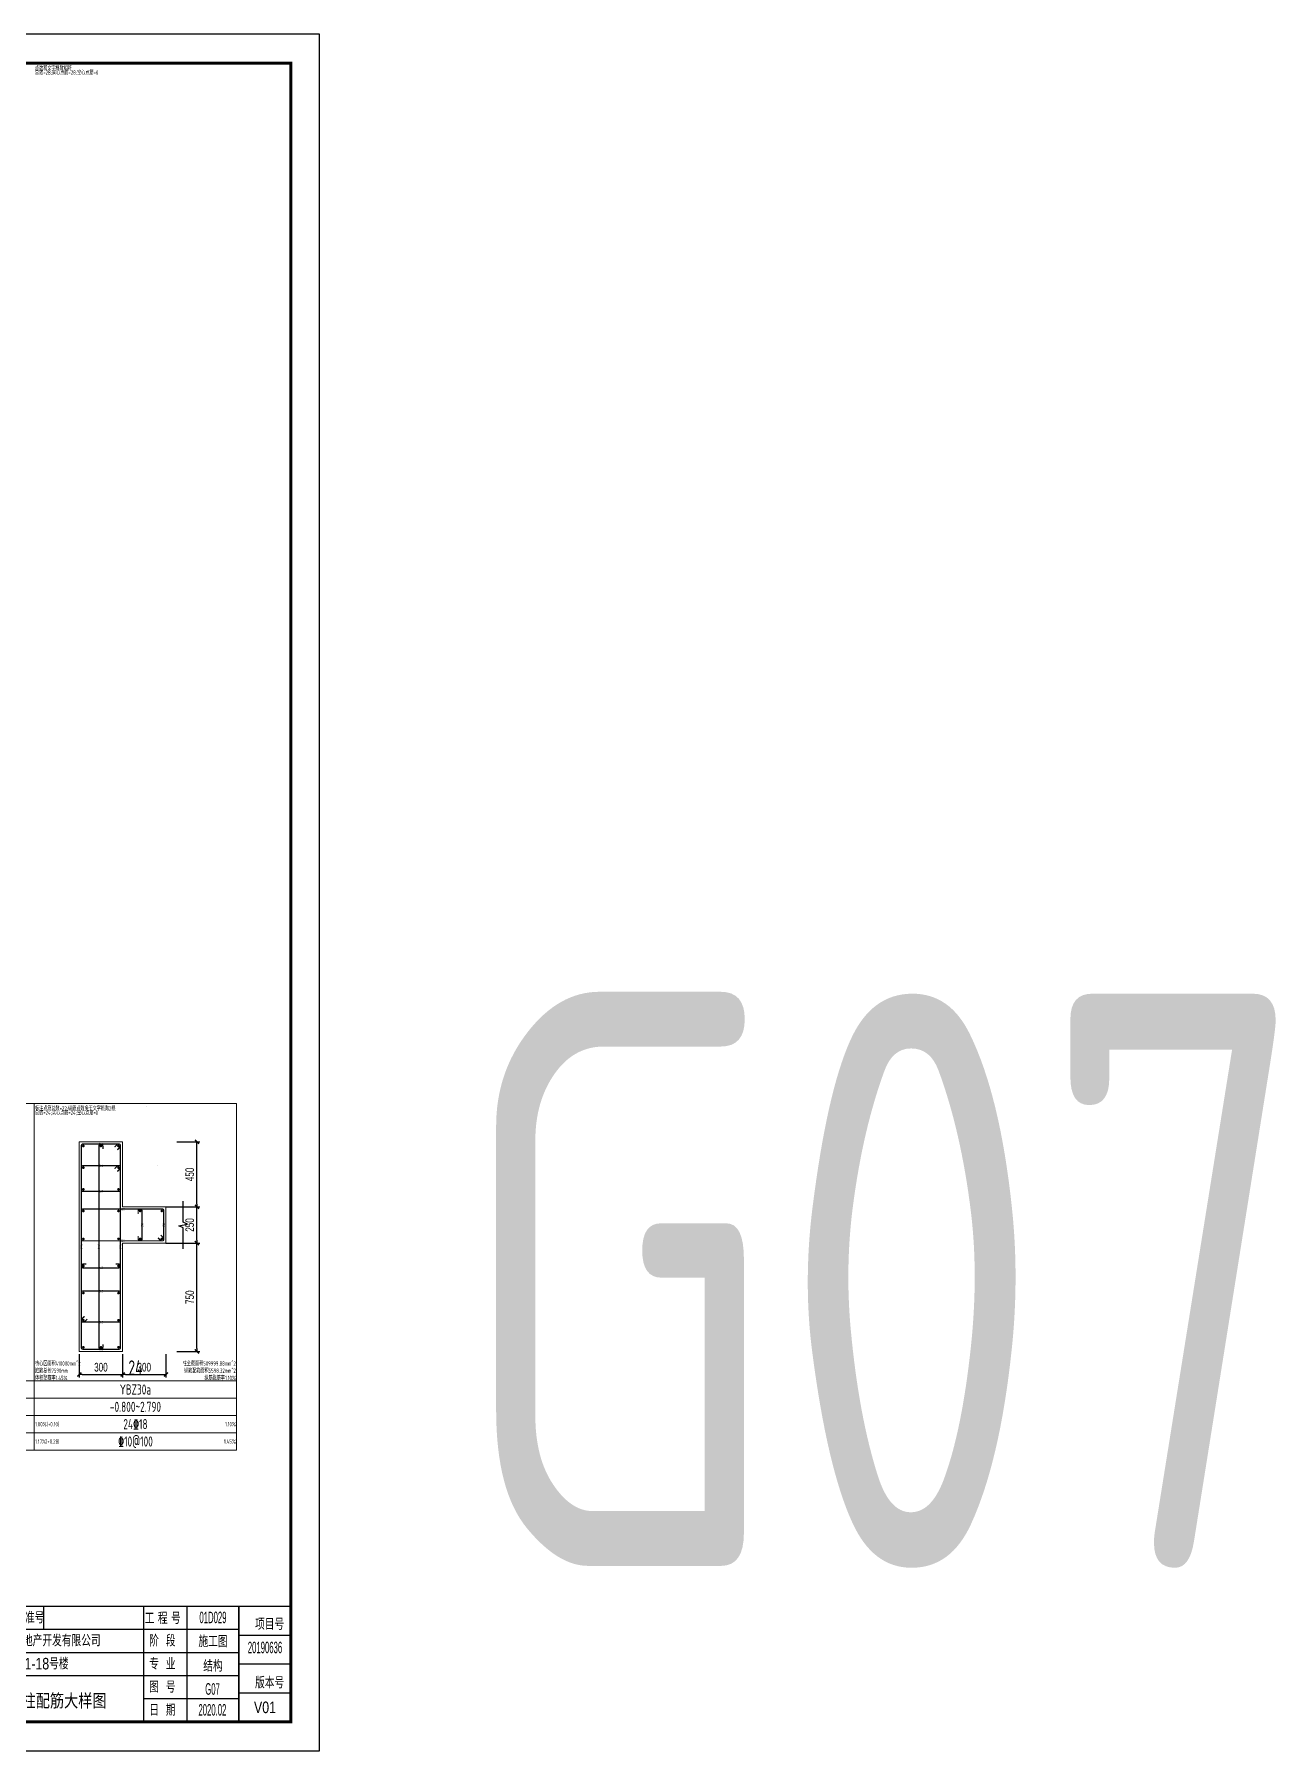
# Model space of a CAD drawing. Extents: x 5874492 to 7194610, y -939842 to -279257.
# Drawn here: x 6464017 to 6506981, y -611726 to -552326 of the extents above; entities that cross this region are included whole.
import ezdxf
from ezdxf.enums import TextEntityAlignment as Align

# ---------------------------------------------------------------- set-up
doc = ezdxf.new("R2010")
doc.units = 0
doc.header["$LTSCALE"] = 1000
for name, color, linetype, lineweight in [('S-基础-DIM', 3, 'Continuous', 20), ('S-墙柱-REIN', 1, 'Continuous', 20), ('S-墙柱-大样细线', 7, 'Continuous', 20), ('S-墙柱-编号', 4, 'Continuous', 20), ('S-大样-REIN', 1, 'Continuous', 20), ('S-通用-TAB', 7, 'Continuous', 20)]:
    doc.layers.add(name, color=color, linetype=linetype, lineweight=lineweight)
for name, color, linetype in [('S-墙柱-大样细线-pdx', 7, 'Continuous'), ('Y-云图图框', 7, 'Continuous'), ('z-计算配筋', 7, 'Continuous'), ('z-详图标注', 3, 'Continuous')]:
    doc.layers.add(name, color=color, linetype=linetype)
doc.layers.add('箍筋长度', color=3, linetype='Continuous', plot=False)
doc.layers.add('配箍校核', color=34, linetype='Continuous', plot=False)
doc.styles.add('_YT_Name', font='', dxfattribs={"width": 0.8})
doc.styles.add('_YT_Sign_Text', font='ros.shx', dxfattribs={"width": 0.8, "bigfont": 'hztxt.shx'})
doc.styles.add('BW_Dim', font='Bweng.shx', dxfattribs={"width": 0.7, "bigfont": 'hztxt.shx'})
doc.styles.add('BW_Rein', font='tssdeng.shx', dxfattribs={"width": 0.7, "bigfont": 'hztxt.shx'})
doc.styles.get("Standard").update_dxf_attribs({"font": 'gbenor.shx', "bigfont": 'gbcbig.shx'})
doc.styles.add('TSSD_Dimension', font='tssdeng.shx', dxfattribs={"width": 0.7, "bigfont": 'tssdchn.shx'})
doc.styles.add('TSSD_Rein', font='tssdeng.shx', dxfattribs={"width": 0.7, "bigfont": 'hztxt.shx'})
doc.styles.get('_YT_Name').set_extended_font_data('SimHei')
doc.dimstyles.new('Cyz_20_100', dxfattribs={"dimtxt": 300, "dimasz": 100, "dimexe": 100, "dimexo": 100, "dimgap": 100, "dimtad": 1, "dimdec": 0, "dimlfac": 0.2, "dimzin": 0, "dimdsep": 46, "dimtxsty": 'BW_Dim', "dimblk": '_bwk', "dimcen": 0, "dimclrt": 7, "dimadec": 0, "dimazin": 0, "dimtfac": 1, "dimtdec": 0, "dimtix": 1, "dimtmove": 2, "dimatfit": 0, "dimfxl": 0, "dimtolj": 1, "dimtzin": 0, "dimarcsym": 0})

# ---------------------------------------------------------------- blocks, each defined once
blk = doc.blocks.new('ECMCTK_A1_横_单行图名--0')
for p, q in [((674.98, 50), (674.98, 26)), ((675, 50), (675, 10)), ((689.98, 50), (689.98, 10)), ((727.8, 50), (727.8, 42)), ((745.48, 50), (745.48, 42)), ((780, 50), (780, 10)), ((795, 50), (795, 10)), ((813, 50.01), (831, 50)), ((813, 50.01), (813, 10)), ((675, 42), (813, 42)), ((813, 40.01), (831, 40.01)), ((573, 34), (813, 34)), ((588, 34), (588, 10)), ((604, 10), (604, 34)), ((624, 34), (624, 10)), ((639, 34), (639, 10)), ((655, 10), (655, 34)), ((813, 30.01), (831, 30)), ((573, 26), (813, 26)), ((573, 18), (689.96, 18)), ((780, 18), (813, 18)), ((813, 20), (831, 20))]:
    blk.add_line(p, q)
at = {"color": 4}
blk.add_lwpolyline([(0, 0), (841, 0), (841, 594), (0, 594)], close=True, dxfattribs=at)
for points, const_width in [([(25, 10), (831, 10), (831, 584), (25, 584)], 1), ([(573, 10), (831, 10), (831, 50), (573, 50)], 0.45)]:
    blk.add_lwpolyline(points, close=True, dxfattribs=dict(const_width=const_width))
at = {"const_width": 0.45}
for points in [[(573, 10), (573, 50.01), (813, 50.01)], [(813, 50.01), (813, 10)]]:
    blk.add_lwpolyline(points, dxfattribs=at)
at = {"style": '_YT_Sign_Text', "width": 0.8}
for s, p in [('证书编号', (676.15, 44.14)), ('审查批准号', (728.91, 44.06)), ('工 程 号', (780.47, 43.85)), ('项目号', (818.65, 41.8)), ('建设单位', (676.15, 36.14)), ('阶  段', (782.01, 36.05)), ('审  定', (574.41, 28.05)), ('校  对', (625.66, 28.05)), ('项目名称', (676.15, 28.14)), ('专  业', (782.01, 28.05)), ('审  核', (574.41, 20.05)), ('设  计', (625.66, 20.05)), ('比例', (678.54, 20.16)), ('图  号', (782.01, 20.05)), ('版本号', (818.65, 21.55)), ('项目负责', (574.27, 12.05)), ('专业负责', (625.21, 12.05)), ('日  期', (782.01, 12.05))]:
    blk.add_text(s, height=4, dxfattribs=at).set_placement(p)
at = {"color": 80, "flags": 3}
for tag, height, p in [('YTHQINS', 3, (34.31, 585.5)), ('ECMCKEY', 3, (292.07, 288.23)), ('YTTQINS', 5.62, (848.03, 12.81)), ('YTFRAME', 3, (652.76, 5.84)), ('YTBARCODE_T1', 3, (749.78, 5.95))]:
    blk.add_attdef(tag, text='', height=height, dxfattribs=at).set_placement(p, align=Align.MIDDLE_CENTER)
for tag, height, style, width, p in [('证书编号', 4, '_YT_Sign_Text', 0.8, (708.87, 43.81)), ('审查批准号', 4, '_YT_Sign_Text', 0.8, (761.06, 43.81)), ('工程号', 4, '_YT_Sign_Text', 0.5, (804.08, 44.12)), ('设计单位', 6, '_YT_Name', 0.8, (623.75, 38.6)), ('建设单位', 4, '_YT_Sign_Text', 0.8, (734.96, 36.11)), ('阶段', 4, '_YT_Sign_Text', 0.8, (804.08, 35.81)), ('项目号', 4, '_YT_Sign_Text', 0.5, (822.08, 33.72)), ('项目名称', 4, '_YT_Sign_Text', 0.8, (734.96, 28.11)), ('专业', 4, '_YT_Sign_Text', 0.8, (804.08, 27.31)), ('图纸编号', 4, '_YT_Sign_Text', 0.5, (803.93, 19.36)), ('图纸名称', 4.5, '_YT_Name', 0.8, (735.39, 15.06)), ('出图比例', 4.2, '_YT_Sign_Text', 0.8, (681.82, 11.78)), ('日期', 4, '_YT_Sign_Text', 0.5, (803.88, 12.13)), ('版本号', 4, '_YT_Sign_Text', 0.8, (822.08, 13))]:
    blk.add_attdef(tag, text='', height=height, dxfattribs=dict(style=style, width=width)).set_placement(p, align=Align.CENTER)
at = {"style": '_YT_Sign_Text', "width": 0.8, "flags": 3}
for tag, p, height in [('[审定人]', (590.95, 27.81), 4.1), ('{审定人}', (605.87, 26.45), 6.24), ('[校对人]', (642.23, 27.82), 4.1), ('{校对人}', (658.35, 26.53), 6.24), ('[审核人]', (591.01, 19.76), 4.1), ('{审核人}', (606.98, 18.44), 6.24), ('[设计人]', (642.47, 20.21), 4.1), ('{设计人}', (658.48, 18.54), 6.24), ('[项目负责人]', (590.78, 12.01), 4.1), ('{项目负责人}', (608.28, 10.72), 6.24), ('[专业负责人]', (642.74, 11.77), 4.1), ('{专业负责人}', (658.58, 10.36), 6.24)]:
    blk.add_attdef(tag, p, '', height=height, dxfattribs=at)
at = {"color": 80, "flags": 3}
for tag, p in [('YTBZSIT', (25, 10)), ('EXT_TK_LEFT', (25, 10)), ('YTQRCODE', (551.04, 11.91))]:
    blk.add_attdef(tag, p, '', height=3, dxfattribs=at)
blk = doc.blocks.new('_bwk')
blk.add_line((-1, 0), (0, 0))
at = {"const_width": 0.5}
blk.add_lwpolyline([(-0.7, -0.7), (0.7, 0.7)], dxfattribs=at)
blk = doc.blocks.new('*D2513')
at = {"layer": 'Defpoints', "color": 0, "transparency": 16777216}
for p in [(6468847, -594157), (6469647, -594157), (6468847, -597907)]:
    blk.add_point(p, dxfattribs=at)
at = {"layer": 'z-详图标注', "color": 0, "lineweight": -2, "transparency": 16777216}
for p, q in [((6468947, -594157), (6469747, -594157)), ((6469647, -597807), (6469647, -594257)), ((6468947, -597907), (6469747, -597907))]:
    blk.add_line(p, q, dxfattribs=at)
at = {"layer": 'z-详图标注', "color": 0, "lineweight": -2, "transparency": 16777216, "xscale": 100, "yscale": 100, "zscale": 100}
for p, rotation in [((6469647, -594157), 90), ((6469647, -597907), 270)]:
    blk.add_blockref('_bwk', p, dxfattribs=dict(at, rotation=rotation))
at = {"layer": 'z-详图标注', "color": 7, "transparency": 16777216, "insert": (6469397, -596032), "char_height": 300, "attachment_point": 5, "rotation": 90, "style": 'BW_Dim'}
blk.add_mtext('\\A1;750', dxfattribs=at)
blk = doc.blocks.new('*D2514')
at = {"layer": 'Defpoints', "color": 0, "transparency": 16777216}
for p in [(6468847, -592907), (6469647, -592907), (6468847, -594157)]:
    blk.add_point(p, dxfattribs=at)
at = {"layer": 'z-详图标注', "color": 0, "lineweight": -2, "transparency": 16777216}
for p, q in [((6468947, -592907), (6469747, -592907)), ((6469647, -594057), (6469647, -593007)), ((6468947, -594157), (6469747, -594157))]:
    blk.add_line(p, q, dxfattribs=at)
at = {"layer": 'z-详图标注', "color": 0, "lineweight": -2, "transparency": 16777216, "xscale": 100, "yscale": 100, "zscale": 100}
for p, rotation in [((6469647, -592907), 90), ((6469647, -594157), 270)]:
    blk.add_blockref('_bwk', p, dxfattribs=dict(at, rotation=rotation))
at = {"layer": 'z-详图标注', "color": 7, "transparency": 16777216, "insert": (6469397, -593532), "char_height": 300, "attachment_point": 5, "rotation": 90, "style": 'BW_Dim'}
blk.add_mtext('\\A1;250', dxfattribs=at)
blk = doc.blocks.new('*D2515')
at = {"layer": 'Defpoints', "color": 0, "transparency": 16777216}
for p in [(6468847, -590657), (6469647, -590657), (6468847, -592907)]:
    blk.add_point(p, dxfattribs=at)
at = {"layer": 'z-详图标注', "color": 0, "lineweight": -2, "transparency": 16777216}
for p, q in [((6468947, -590657), (6469747, -590657)), ((6469647, -592807), (6469647, -590757)), ((6468947, -592907), (6469747, -592907))]:
    blk.add_line(p, q, dxfattribs=at)
at = {"layer": 'z-详图标注', "color": 0, "lineweight": -2, "transparency": 16777216, "xscale": 100, "yscale": 100, "zscale": 100}
for p, rotation in [((6469647, -590657), 90), ((6469647, -592907), 270)]:
    blk.add_blockref('_bwk', p, dxfattribs=dict(at, rotation=rotation))
at = {"layer": 'z-详图标注', "color": 7, "transparency": 16777216, "insert": (6469397, -591782), "char_height": 300, "attachment_point": 5, "rotation": 90, "style": 'BW_Dim'}
blk.add_mtext('\\A1;450', dxfattribs=at)
blk = doc.blocks.new('*D2516')
at = {"layer": 'Defpoints', "color": 0, "transparency": 16777216}
for p in [(6465572, -597907), (6467072, -597907), (6467072, -598707)]:
    blk.add_point(p, dxfattribs=at)
at = {"layer": 'z-详图标注', "color": 0, "lineweight": -2, "transparency": 16777216}
for p, q in [((6465572, -598007), (6465572, -598807)), ((6467072, -598007), (6467072, -598807)), ((6465672, -598707), (6466972, -598707))]:
    blk.add_line(p, q, dxfattribs=at)
at = {"layer": 'z-详图标注', "color": 0, "lineweight": -2, "transparency": 16777216, "xscale": 100, "yscale": 100, "zscale": 100, "rotation": 180}
blk.add_blockref('_bwk', (6465572, -598707), dxfattribs=at)
at = {"layer": 'z-详图标注', "color": 0, "lineweight": -2, "transparency": 16777216, "xscale": 100, "yscale": 100, "zscale": 100}
blk.add_blockref('_bwk', (6467072, -598707), dxfattribs=at)
at = {"layer": 'z-详图标注', "color": 7, "transparency": 16777216, "insert": (6466322, -598457), "char_height": 300, "attachment_point": 5, "style": 'BW_Dim'}
blk.add_mtext('\\A1;300', dxfattribs=at)
blk = doc.blocks.new('*D2517')
at = {"layer": 'Defpoints', "color": 0, "transparency": 16777216}
for p in [(6467072, -597907), (6468572, -597907), (6468572, -598707)]:
    blk.add_point(p, dxfattribs=at)
at = {"layer": 'z-详图标注', "color": 0, "lineweight": -2, "transparency": 16777216}
for p, q in [((6467072, -598007), (6467072, -598807)), ((6468572, -598007), (6468572, -598807)), ((6467172, -598707), (6468472, -598707))]:
    blk.add_line(p, q, dxfattribs=at)
at = {"layer": 'z-详图标注', "color": 0, "lineweight": -2, "transparency": 16777216, "xscale": 100, "yscale": 100, "zscale": 100, "rotation": 180}
blk.add_blockref('_bwk', (6467072, -598707), dxfattribs=at)
at = {"layer": 'z-详图标注', "color": 0, "lineweight": -2, "transparency": 16777216, "xscale": 100, "yscale": 100, "zscale": 100}
blk.add_blockref('_bwk', (6468572, -598707), dxfattribs=at)
at = {"layer": 'z-详图标注', "color": 7, "transparency": 16777216, "insert": (6467822, -598457), "char_height": 300, "attachment_point": 5, "style": 'BW_Dim'}
blk.add_mtext('\\A1;300', dxfattribs=at)

msp = doc.modelspace()

# ---------------------------------------------------------------- linework, layer by layer
at = {"layer": 'S-墙柱-REIN', "const_width": 45}
for points in [[(6465691.6, -590799.4, 1), (6465736.6, -590799.4, 1)], [(6466299.1, -590799.4, 1), (6466344.1, -590799.4, 1)], [(6466906.6, -590799.4, 1), (6466951.6, -590799.4, 1)], [(6465691.6, -591549.4, 1), (6465736.6, -591549.4, 1)], [(6466906.6, -591549.4, 1), (6466951.6, -591549.4, 1)], [(6465691.6, -592299.4, 1), (6465736.6, -592299.4, 1)], [(6466906.6, -592299.4, 1), (6466951.6, -592299.4, 1)], [(6465691.6, -593049.4, 1), (6465736.6, -593049.4, 1)], [(6466906.6, -593049.4, 1), (6466951.6, -593049.4, 1)], [(6467656.6, -593049.4, 1), (6467701.6, -593049.4, 1)], [(6468406.6, -593049.4, 1), (6468451.6, -593049.4, 1)], [(6465691.6, -594014.4, 1), (6465736.6, -594014.4, 1)], [(6466906.6, -594014.4, 1), (6466951.6, -594014.4, 1)], [(6467656.6, -594014.4, 1), (6467701.6, -594014.4, 1)], [(6468406.6, -594014.4, 1), (6468451.6, -594014.4, 1)], [(6465691.6, -594951.9, 1), (6465736.6, -594951.9, 1)], [(6466906.6, -594951.9, 1), (6466951.6, -594951.9, 1)], [(6465691.6, -595889.4, 1), (6465736.6, -595889.4, 1)], [(6466906.6, -595889.4, 1), (6466951.6, -595889.4, 1)], [(6465691.6, -596826.9, 1), (6465736.6, -596826.9, 1)], [(6466906.6, -596826.9, 1), (6466951.6, -596826.9, 1)], [(6465691.6, -597764.4, 1), (6465736.6, -597764.4, 1)], [(6466299.1, -597764.4, 1), (6466344.1, -597764.4, 1)], [(6466906.6, -597764.4, 1), (6466951.6, -597764.4, 1)]]:
    msp.add_lwpolyline(points, format="xyb", close=True, dxfattribs=at)
at = {"layer": 'S-墙柱-大样细线'}
msp.add_lwpolyline([(6467071.6, -590656.9), (6465571.6, -590656.9), (6465571.6, -597906.9), (6467071.6, -597906.9), (6467071.6, -594156.9), (6468571.6, -594156.9), (6468571.6, -592906.9), (6467071.6, -592906.9)], close=True, dxfattribs=at)
at = {"layer": 'S-墙柱-大样细线-pdx'}
for points in [[(6469171.6, -594356.9), (6469171.6, -593631.9), (6469021.6, -593561.9), (6469321.6, -593501.9), (6469171.6, -593431.9), (6469171.6, -592706.9)], [(6468571.6, -592906.9), (6469171.6, -592906.9)], [(6468571.6, -594156.9), (6469171.6, -594156.9)]]:
    msp.add_lwpolyline(points, dxfattribs=at)
at = {"layer": 'S-大样-REIN'}
for points, const_width in [([(6468068.4, -589827.3), (6468114.3, -589781.4, 0.1989124), (6468121.4, -589764.4), (6468121.4, -589750.6, 0.4142136), (6468097.4, -589726.6), (6467470.4, -589726.6, 0.4142136), (6467446.4, -589750.6), (6467446.4, -590145.1, 0.4142136), (6467470.4, -590169.1), (6468097.4, -590169.1, 0.4142136), (6468121.4, -590145.1), (6468121.4, -589750.6, 0.4142136), (6468097.4, -589726.6), (6468083.6, -589726.6, 0.1989124), (6468066.6, -589733.7), (6468020.7, -589779.6)], 0.15), ([(6467892.6, -592892.9), (6467892.6, -592942.9, -1), (6467825.1, -592942.9), (6467825.1, -589460.4, -1), (6467892.6, -589460.4), (6467892.6, -589510.4)], 0.15), ([(6468503.9, -590485.4), (6468503.9, -590435.4, -1), (6468571.4, -590435.4), (6468571.4, -590917.9, -1), (6468503.9, -590917.9), (6468503.9, -590867.9)], 0.15), ([(6466389.1, -597664.4), (6466389.1, -597764.4, -1), (6466254.1, -597764.4), (6466254.1, -590799.4, -1), (6466389.1, -590799.4), (6466389.1, -590899.4)], 45), ([(6466890.6, -591683.3), (6466982.5, -591591.4, 0.1989124), (6466996.6, -591557.4), (6466996.6, -591529.9, 0.4142136), (6466948.6, -591481.9), (6465694.6, -591481.9, 0.4142136), (6465646.6, -591529.9), (6465646.6, -592318.9, 0.4142136), (6465694.6, -592366.9), (6466948.6, -592366.9, 0.4142136), (6466996.6, -592318.9), (6466996.6, -591529.9, 0.4142136), (6466948.6, -591481.9), (6466921, -591481.9, 0.1989124), (6466887, -591495.9), (6466795.1, -591587.8)], 45), ([(6468187.6, -591427.9), (6468237.6, -591427.9, -1), (6468237.6, -591495.4), (6467630.1, -591495.4, -1), (6467630.1, -591427.9), (6467680.1, -591427.9)], 0.15), ([(6467649.4, -592332.2), (6467603.4, -592378.1, 0.1989124), (6467596.4, -592395.1), (6467596.4, -592408.9, 0.4142136), (6467620.4, -592432.9), (6468247.4, -592432.9, 0.4142136), (6468271.4, -592408.9), (6468271.4, -591920.6, 0.4142136), (6468247.4, -591896.6), (6467620.4, -591896.6, 0.4142136), (6467596.4, -591920.6), (6467596.4, -592408.9, 0.4142136), (6467620.4, -592432.9), (6467634.2, -592432.9, 0.1989124), (6467651.1, -592425.8), (6467697.1, -592379.9)], 0.15), ([(6467611.6, -593149.4), (6467611.6, -593049.4, -1), (6467746.6, -593049.4), (6467746.6, -594014.4, -1), (6467611.6, -594014.4), (6467611.6, -593914.4)], 45), ([(6466829.1, -594884.4), (6466929.1, -594884.4, -1), (6466929.1, -595019.4), (6465714.1, -595019.4, -1), (6465714.1, -594884.4), (6465814.1, -594884.4)], 45), ([(6465752.5, -596692.9), (6465660.6, -596784.8, 0.1989124), (6465646.6, -596818.8), (6465646.6, -596846.4, 0.4142136), (6465694.6, -596894.4), (6466948.6, -596894.4, 0.4142136), (6466996.6, -596846.4), (6466996.6, -595869.9, 0.4142136), (6466948.6, -595821.9), (6465694.6, -595821.9, 0.4142136), (6465646.6, -595869.9), (6465646.6, -596846.4, 0.4142136), (6465694.6, -596894.4), (6465722.1, -596894.4, 0.1989124), (6465756.1, -596880.3), (6465848, -596788.4)], 45)]:
    msp.add_lwpolyline(points, format="xyb", dxfattribs=dict(at, const_width=const_width))
at = {"layer": 'S-大样-REIN', "color": 1}
for points, const_width in [([(6468151.9, -589348.4), (6468197.9, -589302.4, -0.1989124), (6468214.8, -589295.4), (6468228.6, -589295.4, -0.4142136), (6468252.6, -589319.4), (6468252.6, -592821.4, -0.4142136), (6468228.6, -592845.4), (6467601.6, -592845.4, -0.4142136), (6467577.6, -592821.4), (6467577.6, -589319.4, -0.4142136), (6467601.6, -589295.4), (6468228.6, -589295.4, -0.4142136), (6468252.6, -589319.4), (6468252.6, -589333.2, -0.1989124), (6468245.6, -589350.1), (6468199.6, -589396.1)], 0.15), ([(6466795.1, -590837.8), (6466887, -590745.9, -0.1989124), (6466921, -590731.9), (6466948.6, -590731.9, -0.4142136), (6466996.6, -590779.9), (6466996.6, -597783.9, -0.4142136), (6466948.6, -597831.9), (6465694.6, -597831.9, -0.4142136), (6465646.6, -597783.9), (6465646.6, -590779.9, -0.4142136), (6465694.6, -590731.9), (6466948.6, -590731.9, -0.4142136), (6466996.6, -590779.9), (6466996.6, -590807.4, -0.1989124), (6466982.5, -590841.4), (6466890.6, -590933.3)], 45), ([(6468893.4, -590925.9), (6468939.3, -590971.9, -0.1989124), (6468946.4, -590988.8), (6468946.4, -591002.6, -0.4142136), (6468922.4, -591026.6), (6467545.4, -591026.6, -0.4142136), (6467521.4, -591002.6), (6467521.4, -590500.6, -0.414214), (6467545.4, -590476.6), (6468922.4, -590476.6, -0.4142132), (6468946.4, -590500.6), (6468946.4, -591002.6, -0.4142136), (6468922.4, -591026.6), (6468908.6, -591026.6, -0.1989124), (6468891.6, -591019.6), (6468845.7, -590973.6)], 0.15), ([(6468390.6, -593880.4), (6468482.5, -593972.3, -0.1989124), (6468496.6, -594006.3), (6468496.6, -594033.9, -0.4142136), (6468448.6, -594081.9), (6465694.6, -594081.9, -0.4142136), (6465646.6, -594033.9), (6465646.6, -593029.9, -0.414214), (6465694.6, -592981.9), (6468448.6, -592981.9, -0.4142132), (6468496.6, -593029.9), (6468496.6, -594033.9, -0.4142136), (6468448.6, -594081.9), (6468421, -594081.9, -0.1989124), (6468387, -594067.8), (6468295.1, -593975.9)], 45)]:
    msp.add_lwpolyline(points, format="xyb", dxfattribs=dict(at, const_width=const_width))
at = {"layer": 'S-通用-TAB'}
for points in [[(6457017.4, -601326.2), (6457017.4, -589326.2), (6464017.4, -589326.2), (6464017.4, -601326.2), (6457017.4, -601326.2), (6457017.4, -598926.2), (6464017.4, -598926.2), (6464017.4, -599526.2), (6457017.4, -599526.2), (6457017.4, -600126.2), (6464017.4, -600126.2), (6464017.4, -600726.2), (6457017.4, -600726.2), (6457017.4, -601326.2)], [(6464017.4, -601326.2), (6464017.4, -589326.2), (6471017.4, -589326.2), (6471017.4, -601326.2), (6464017.4, -601326.2), (6464017.4, -598926.2), (6471017.4, -598926.2), (6471017.4, -599526.2), (6464017.4, -599526.2), (6464017.4, -600126.2), (6471017.4, -600126.2), (6471017.4, -600726.2), (6464017.4, -600726.2), (6464017.4, -601326.2)]]:
    msp.add_lwpolyline(points, dxfattribs=at)

# ---------------------------------------------------------------- block references
at = {"layer": 'Y-云图图框', "xscale": 100, "yscale": 100, "zscale": 100}
msp.add_blockref('ECMCTK_A1_横_单行图名--0', (6389792.4, -611726.2), dxfattribs=at).add_auto_attribs({'图纸编号': 'G07', '图纸名称': '-0.800~2.790墙柱配筋大样图', '版本号': 'V01', '项目名称': '碧桂园凤栖台S1-18号楼', '出图比例': '1:100', '工程号': '01D029', '阶段': '施工图', '专业': '结构', '日期': '2020.02', '项目号': '20190636', '建设单位': '大同市尚碧和七里村房地产开发有限公司', '设计单位': '广东博意建筑设计院有限公司', '证书编号': 'A144015847'})

# ---------------------------------------------------------------- texts
at = {"layer": 'S-基础-DIM', "style": 'TSSD_Dimension', "width": 0.7}
msp.add_text('G07', height=19868.17, dxfattribs=at).set_placement((6478577.7, -605396.1))
at = {"layer": 'S-墙柱-编号', "color": 3, "style": 'TSSD_Rein', "width": 0.7}
msp.add_text('YBZ30a', height=350, dxfattribs=at).set_placement((6467517.4, -599226.2), align=Align.MIDDLE_CENTER)
at = {"layer": 'S-墙柱-编号', "style": 'TSSD_Rein', "width": 0.7}
msp.add_text('-0.800~2.790', height=350, dxfattribs=at).set_placement((6467517.4, -599826.2), align=Align.MIDDLE_CENTER)
at = {"layer": 'z-计算配筋', "style": 'BW_Rein', "width": 0.7}
for s, p in [('24\x8418', (6467517.4, -600426.2)), ('\x8410@100', (6467517.4, -601026.2))]:
    msp.add_text(s, height=350, dxfattribs=at).set_placement(p, align=Align.MIDDLE_CENTER)
at = {"layer": '箍筋长度', "style": 'BW_Rein', "width": 0.7}
for s, rotation, p in [('260', 0, (6466321.6, -590731.9)), ('260', 0, (6466321.6, -591481.9)), ('260', 0, (6466321.6, -592366.9)), ('560', 359.999921, (6467071.6, -592981.9)), ('210', 90, (6467746.6, -593531.9)), ('210', 90, (6468496.6, -593531.9)), ('1410', 90, (6465646.6, -594281.9)), ('1410', 90, (6466254.1, -594281.9)), ('1410', 90, (6466996.6, -594281.9)), ('260', 0, (6466321.6, -595019.4)), ('260', 0, (6466321.6, -595821.9)), ('260', 0, (6466321.6, -596894.4)), ('260', 0, (6466321.6, -597831.9))]:
    msp.add_text(s, height=85, rotation=rotation, dxfattribs=at).set_placement(p, align=Align.MIDDLE_CENTER)
msp.add_text('560', height=85, dxfattribs=at).set_placement((6467071.6, -594081.9), align=Align.MIDDLE_CENTER)
at = {"layer": '配箍校核', "style": 'BW_Rein', "width": 0.7}
for s, p in [('点数和文字根数相符', (6464042.4, -553576.2)), ('总数=28;实心点筋=28;空心点筋=0', (6464042.4, -553726.2)), ('总数=24;实心点筋=24;空心点筋=0', (6464042.4, -589726.2)), ('体积配箍率1.45%', (6464042.4, -598901.2)), ('核心区面积410000mm^ 2', (6464042.4, -598401.2)), ('箍筋总长7590mm', (6464042.4, -598651.2))]:
    msp.add_text(s, height=150, dxfattribs=at).set_placement(p)
at = {"layer": '配箍校核', "color": 1, "style": 'BW_Rein', "width": 0.7}
msp.add_text('标注点筋总数=22;纵筋点数多于文字根数2根', height=150, dxfattribs=at).set_placement((6464042.4, -589576.2))
msp.add_text('24', height=510, dxfattribs=at).set_placement((6467517.4, -598471.2), align=Align.MIDDLE_CENTER)
at = {"layer": '配箍校核', "style": 'BW_Rein', "width": 0.7}
for s, p in [('柱全截面积509999.88mm^ 2', (6470992.4, -598401.2)), ('纵筋配筋面积5598.32mm^ 2', (6470992.4, -598651.2)), ('纵筋配筋率1.10%', (6470992.4, -598901.2))]:
    msp.add_text(s, height=150, dxfattribs=at).set_placement(p, align=Align.RIGHT)
for s, p in [('1.00%(+0.10)', (6464042.4, -600426.2)), ('1.17%(+0.28)', (6464042.4, -601026.2))]:
    msp.add_text(s, height=150, dxfattribs=at).set_placement(p, align=Align.MIDDLE_LEFT)
for s, p in [('1.10%', (6470992.4, -600426.2)), ('1.45%', (6470992.4, -601026.2))]:
    msp.add_text(s, height=150, dxfattribs=at).set_placement(p, align=Align.MIDDLE_RIGHT)

# ---------------------------------------------------------------- dimensions: what is measured, and where the dimension line sits
at = {"layer": 'z-详图标注'}
for base, p1, p2, picture, middle in [((6469646.8, -590656.9), (6468846.8, -592906.9), (6468846.8, -590656.9), '*D2515', (6469396.8, -591781.9)), ((6469646.8, -592906.9), (6468846.8, -594156.9), (6468846.8, -592906.9), '*D2514', (6469396.8, -593531.9)), ((6469646.8, -594156.9), (6468846.8, -597906.9), (6468846.8, -594156.9), '*D2513', (6469396.8, -596031.9))]:
    dim = msp.add_linear_dim(base=base, p1=p1, p2=p2, angle=90, dimstyle='Cyz_20_100', dxfattribs=at)
    dim.commit()
    dim.dimension.update_dxf_attribs({"geometry": picture, "text_midpoint": middle})
for base, p1, p2, picture, middle in [((6467071.6, -598706.9), (6465571.6, -597906.9), (6467071.6, -597906.9), '*D2516', (6466321.6, -598456.9)), ((6468571.6, -598706.9), (6467071.6, -597906.9), (6468571.6, -597906.9), '*D2517', (6467821.6, -598456.9))]:
    dim = msp.add_linear_dim(base=base, p1=p1, p2=p2, dimstyle='Cyz_20_100', dxfattribs=at)
    dim.commit()
    dim.dimension.update_dxf_attribs({"geometry": picture, "text_midpoint": middle})

doc.saveas('drawing.dxf')
